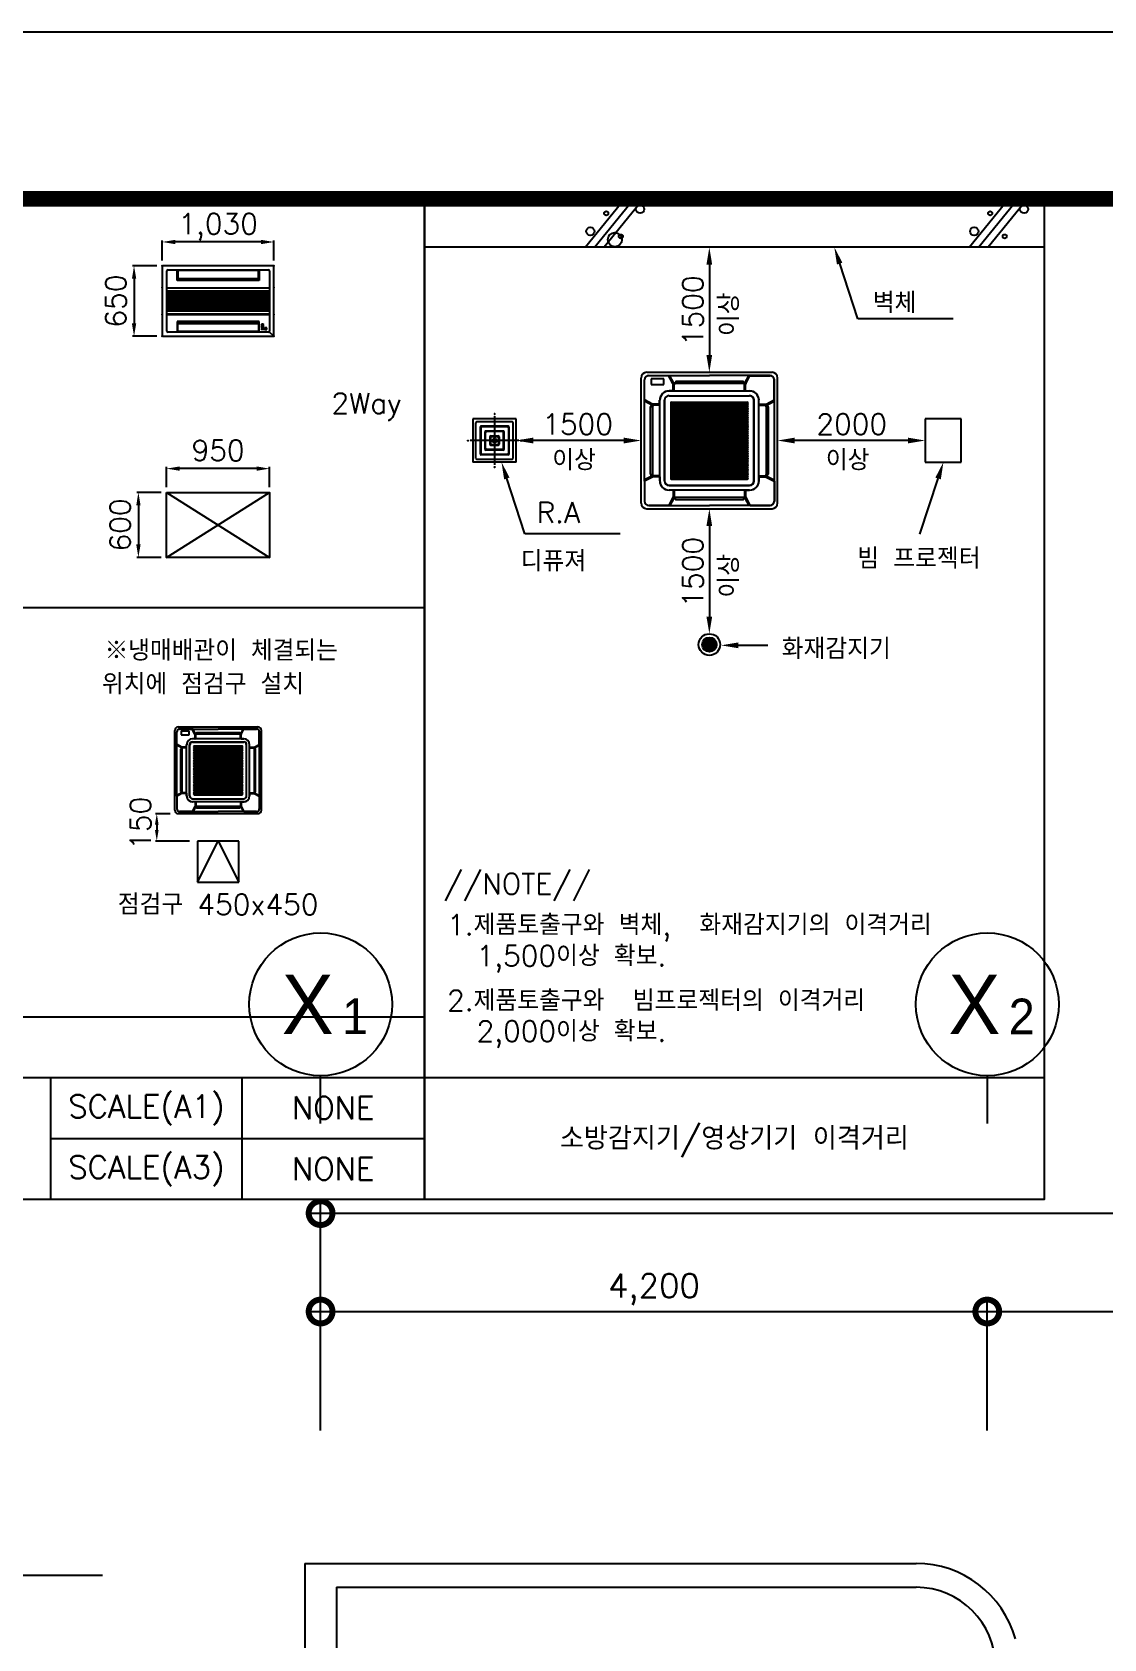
# Model space of a CAD drawing. Header units: millimetres. Extents: x -56261 to 196039, y 9480 to 100001.
# Drawn here: x 161266 to 168018, y 89879 to 100001 of the extents above; entities that cross this region are included whole.
import ezdxf
from ezdxf.enums import TextEntityAlignment as Align
from ezdxf.lldxf.tags import DXFTag

# ---------------------------------------------------------------- set-up
doc = ezdxf.new("R2010")
doc.units = ezdxf.units.MM
doc.set_wipeout_variables(frame=1)
for name, color, linetype in [('FORM', 4, 'Continuous'), ('PLAN', 9, 'Continuous'), ('PLAN_DIM', 7, 'Continuous'), ('SS-AIRCON', 5, 'Continuous'), ('SS-TEXT', 7, 'Continuous')]:
    doc.layers.add(name, color=color, linetype=linetype)
doc.styles.add('DVM_DEFAULT', font='romans.shx', dxfattribs={"bigfont": 'whgtxt.shx'})
doc.styles.add('Gdim', font='')
doc.styles.add('Gtx', font='')
doc.styles.add('plan', font='romans.shx', dxfattribs={"bigfont": 'GHS.SHX'})
doc.styles.get('Gdim').set_extended_font_data('Dotum')
doc.styles.get('Gtx').set_extended_font_data('Dotum')
tags = doc.linetypes.add('ACAD_ISO02W100', pattern=[15, 12, -3]).pattern_tags.tags
tags[6:7] = [DXFTag(74, 4), DXFTag(75, 0), DXFTag(340, '0'), DXFTag(46, 1.0), DXFTag(50, 0.0), DXFTag(44, 0.0), DXFTag(45, 0.0)]
tags[4:5] = [DXFTag(74, 4), DXFTag(75, 0), DXFTag(340, '0'), DXFTag(46, 1.0), DXFTag(50, 0.0), DXFTag(44, 0.0), DXFTag(45, 0.0)]
doc.dimstyles.new('Gdim100', dxfattribs={"dimscale": 100, "dimtxt": 3, "dimasz": 6, "dimexe": 1.5, "dimexo": 2, "dimgap": 1, "dimtad": 1, "dimdec": 0, "dimzin": 0, "dimdsep": 46, "dimlunit": 6, "dimtxsty": 'Gdim', "dimblk1": 'DOTSMALL', "dimblk2": 'DOTSMALL', "dimsah": 1, "dimcen": 1.5, "dimdle": 1.5, "dimclrd": 1, "dimclre": 1, "dimclrt": 256, "dimazin": 0, "dimtfac": 1, "dimtdec": 0, "dimtix": 1, "dimtmove": 2, "dimatfit": 3, "dimldrblk": 'DOTSMALL', "dimfxl": 1.5, "dimtolj": 1, "dimtzin": 0, "dimlwd": -1, "dimlwe": -1, "dimarcsym": 0})

# ---------------------------------------------------------------- blocks, each defined once
blk = doc.blocks.new('EHPBOX2[DT]-1')
at = {"linetype": 'Continuous'}
for p, q in [((919, 2499), (1791, 2499)), ((933, 2476), (1072, 2476)), ((1071, 2475), (933, 2475)), ((1072, 2476), (1355, 2476)), ((1101, 2420), (1072, 2475)), ((1081, 2475), (1072, 2475)), ((1101, 2420), (1072, 2474)), ((1108, 2423), (1081, 2475)), ((1638, 2476), (1355, 2476)), ((1602, 2423), (1629, 2475)), ((1609, 2420), (1638, 2474)), ((1777, 2476), (1638, 2476)), ((1639, 2475), (1777, 2475)), ((880, 1588), (880, 2459)), ((903, 2307), (903, 2446)), ((903, 1741), (903, 2307)), ((959, 2277), (903, 2307)), ((904, 2307), (904, 2446)), ((904, 2298), (904, 2307)), ((955, 2271), (904, 2298)), ((959, 2277), (905, 2306)), ((1037, 2452), (951, 2452)), ((951, 2452), (951, 2413)), ((951, 2413), (1037, 2413)), ((1009, 2278), (1009, 2304)), ((1010, 2276), (1010, 2304)), ((1037, 2413), (1037, 2452)), ((1042, 1744), (1042, 2304)), ((1044, 1743), (1044, 2304)), ((1101, 2369), (1075, 2369)), ((1635, 2368), (1075, 2368)), ((1075, 2336), (1635, 2336)), ((1075, 2334), (1635, 2334)), ((1091, 2291), (1619, 2291)), ((1102, 2371), (1102, 2415)), ((1102, 2368), (1102, 2415)), ((1110, 2413), (1102, 2413)), ((1110, 2412), (1102, 2412)), ((1110, 2368), (1110, 2415)), ((1117, 2420), (1117, 2430)), ((1593, 2420), (1117, 2420)), ((1588, 2435), (1122, 2435)), ((1593, 2430), (1593, 2420)), ((1600, 2368), (1600, 2415)), ((1600, 2413), (1607, 2413)), ((1600, 2412), (1607, 2412)), ((1607, 2371), (1607, 2415)), ((1609, 2369), (1635, 2369)), ((1666, 1743), (1666, 2304)), ((1667, 1744), (1667, 2304)), ((1699, 2276), (1699, 2304)), ((1700, 2278), (1700, 2304)), ((1751, 2277), (1805, 2306)), ((1755, 2271), (1806, 2298)), ((1806, 2307), (1806, 2446)), ((1807, 2307), (1807, 2446)), ((1807, 1741), (1807, 2307)), ((1830, 1588), (1830, 2459)), ((944, 2257), (944, 1791)), ((949, 2262), (959, 2262)), ((959, 2262), (959, 1786)), ((1008, 2276), (963, 2276)), ((1010, 2276), (963, 2276)), ((1010, 2269), (963, 2269)), ((966, 2269), (966, 2276)), ((967, 2269), (967, 2276)), ((1010, 1744), (1010, 2276)), ((1619, 2281), (1091, 2281)), ((1619, 2279), (1091, 2279)), ((1619, 2269), (1091, 2269)), ((1619, 2266), (1091, 2266)), ((1619, 2256), (1091, 2256)), ((1619, 2254), (1091, 2254)), ((1619, 2244), (1091, 2244)), ((1619, 2241), (1091, 2241)), ((1619, 2231), (1091, 2231)), ((1619, 2229), (1091, 2229)), ((1619, 2219), (1091, 2219)), ((1619, 2216), (1091, 2216)), ((1619, 2206), (1091, 2206)), ((1619, 2204), (1091, 2204)), ((1619, 2194), (1091, 2194)), ((1619, 2191), (1091, 2191)), ((1619, 2181), (1091, 2181)), ((1619, 2179), (1091, 2179)), ((1619, 2169), (1091, 2169)), ((1619, 2166), (1091, 2166)), ((1619, 2156), (1091, 2156)), ((1619, 2154), (1091, 2154)), ((1619, 2144), (1091, 2144)), ((1619, 2141), (1091, 2141)), ((1619, 2131), (1091, 2131)), ((1619, 2129), (1091, 2129)), ((1619, 2119), (1091, 2119)), ((1619, 2116), (1091, 2116)), ((1699, 1744), (1699, 2276)), ((1699, 2269), (1744, 2269)), ((1702, 2276), (1747, 2276)), ((1743, 2269), (1743, 2276)), ((1744, 2269), (1744, 2276)), ((1751, 2262), (1751, 1786)), ((1751, 2262), (1761, 2262)), ((1766, 1791), (1766, 2257)), ((1619, 2106), (1091, 2106)), ((1619, 2104), (1091, 2104)), ((1619, 2094), (1091, 2094)), ((1619, 2091), (1091, 2091)), ((1619, 2081), (1091, 2081)), ((1619, 2079), (1091, 2079)), ((1619, 2069), (1091, 2069)), ((1619, 2066), (1091, 2066)), ((1619, 2056), (1091, 2056)), ((1619, 2054), (1091, 2054)), ((1619, 2044), (1091, 2044)), ((1619, 2041), (1091, 2041)), ((1619, 2031), (1091, 2031)), ((1619, 2029), (1091, 2029)), ((1619, 2019), (1091, 2019)), ((1619, 2016), (1091, 2016)), ((1619, 2006), (1091, 2006)), ((1619, 2004), (1091, 2004)), ((1619, 1994), (1091, 1994)), ((1619, 1991), (1091, 1991)), ((1619, 1981), (1091, 1981)), ((1619, 1979), (1091, 1979)), ((1619, 1969), (1091, 1969)), ((1619, 1966), (1091, 1966)), ((1619, 1956), (1091, 1956)), ((1619, 1954), (1091, 1954)), ((1619, 1944), (1091, 1944)), ((1619, 1941), (1091, 1941)), ((955, 1777), (904, 1749)), ((959, 1770), (905, 1741)), ((959, 1786), (949, 1786)), ((1010, 1779), (963, 1779)), ((1008, 1771), (963, 1771)), ((966, 1779), (966, 1771)), ((967, 1779), (967, 1771)), ((1009, 1770), (1009, 1744)), ((1010, 1772), (1010, 1744)), ((1619, 1931), (1091, 1931)), ((1619, 1929), (1091, 1929)), ((1619, 1919), (1091, 1919)), ((1619, 1916), (1091, 1916)), ((1619, 1906), (1091, 1906)), ((1619, 1904), (1091, 1904)), ((1619, 1894), (1091, 1894)), ((1619, 1891), (1091, 1891)), ((1619, 1881), (1091, 1881)), ((1619, 1879), (1091, 1879)), ((1619, 1869), (1091, 1869)), ((1619, 1866), (1091, 1866)), ((1619, 1856), (1091, 1856)), ((1619, 1854), (1091, 1854)), ((1619, 1844), (1091, 1844)), ((1619, 1841), (1091, 1841)), ((1619, 1831), (1091, 1831)), ((1619, 1829), (1091, 1829)), ((1619, 1819), (1091, 1819)), ((1619, 1816), (1091, 1816)), ((1619, 1806), (1091, 1806)), ((1619, 1804), (1091, 1804)), ((1619, 1794), (1091, 1794)), ((1619, 1791), (1091, 1791)), ((1619, 1781), (1091, 1781)), ((1619, 1779), (1091, 1779)), ((1619, 1769), (1091, 1769)), ((1619, 1766), (1091, 1766)), ((1699, 1779), (1744, 1779)), ((1699, 1772), (1699, 1744)), ((1700, 1770), (1700, 1744)), ((1702, 1771), (1747, 1771)), ((1743, 1779), (1743, 1771)), ((1744, 1779), (1744, 1771)), ((1761, 1786), (1751, 1786)), ((1751, 1770), (1805, 1741)), ((1755, 1777), (1806, 1749)), ((903, 1741), (903, 1602)), ((904, 1740), (904, 1602)), ((1101, 1627), (1072, 1573)), ((1075, 1713), (1635, 1713)), ((1075, 1711), (1635, 1711)), ((1635, 1679), (1075, 1679)), ((1101, 1678), (1075, 1678)), ((1108, 1624), (1081, 1573)), ((1091, 1756), (1619, 1756)), ((1102, 1677), (1102, 1632)), ((1110, 1636), (1102, 1636)), ((1110, 1635), (1102, 1635)), ((1110, 1679), (1110, 1635)), ((1593, 1628), (1117, 1628)), ((1117, 1618), (1117, 1628)), ((1122, 1613), (1588, 1613)), ((1593, 1628), (1593, 1618)), ((1600, 1679), (1600, 1632)), ((1600, 1636), (1607, 1636)), ((1600, 1635), (1607, 1635)), ((1602, 1624), (1629, 1573)), ((1607, 1677), (1607, 1632)), ((1609, 1678), (1635, 1678)), ((1609, 1627), (1638, 1573)), ((1806, 1740), (1806, 1602)), ((1807, 1741), (1807, 1602)), ((919, 1549), (1791, 1549)), ((1071, 1573), (933, 1573)), ((933, 1572), (1072, 1572)), ((1072, 1572), (1355, 1572)), ((1638, 1572), (1355, 1572)), ((1777, 1572), (1638, 1572)), ((1639, 1573), (1777, 1573))]:
    blk.add_line(p, q, dxfattribs=at)
for centre, radius, start, end in [((920, 2459), 40, 91.2625, 179.3756), ((933, 2446), 30, 90, 180), ((933, 2446), 29, 90, 180), ((1071, 2473), 1.5, 28.1786, 90), ((1639, 2473), 1.5, 90, 151.8214), ((1777, 2446), 30, 0, 90), ((1777, 2446), 29, 0, 90), ((1790, 2459), 40, 0.6244, 88.7375), ((905, 2307), 1.5, 180, 241.8214), ((1075, 2304), 65.5, 90, 180), ((1075, 2304), 64.5, 90, 180), ((1075, 2304), 32.5, 90, 180), ((1075, 2304), 30.5, 90, 180), ((1091, 2286), 5, 90, 270), ((1093, 2415), 9.5, 0, 28.1786), ((1093, 2415), 9.5, 0, 28.1786), ((1101, 2371), 1.5, 270, 0), ((1093, 2415), 17, 0, 28.1786), ((1117, 2413), 7, 90, 180), ((1122, 2430), 5, 90, 180), ((1588, 2430), 5, 0, 90), ((1593, 2413), 7, 0, 90), ((1617, 2415), 17, 151.8214, 180), ((1617, 2415), 9.5, 151.8214, 180), ((1609, 2371), 1.5, 180, 270), ((1619, 2286), 5, 270, 90), ((1635, 2304), 65.5, 0, 90), ((1635, 2304), 64.5, 0, 90), ((1635, 2304), 32.5, 0, 90), ((1635, 2304), 30.5, 0, 90), ((1804, 2307), 1.5, 298.1786, 0), ((949, 2257), 5, 90, 180), ((963, 2286), 17, 241.8214, 270), ((963, 2286), 9.5, 241.8214, 270), ((963, 2286), 9.5, 241.8214, 270), ((966, 2262), 7, 90, 180), ((1008, 2278), 1.5, 270, 0), ((1091, 2274), 5, 90, 270), ((1091, 2261), 5, 90, 270), ((1091, 2249), 5, 90, 270), ((1091, 2236), 5, 90, 270), ((1091, 2224), 5, 90, 270), ((1091, 2211), 5, 90, 270), ((1091, 2199), 5, 90, 270), ((1091, 2186), 5, 90, 270), ((1091, 2174), 5, 90, 270), ((1091, 2161), 5, 90, 270), ((1091, 2149), 5, 90, 270), ((1091, 2136), 5, 90, 270), ((1091, 2124), 5, 90, 270), ((1091, 2111), 5, 90, 270), ((1619, 2274), 5, 270, 90), ((1619, 2261), 5, 270, 90), ((1619, 2249), 5, 270, 90), ((1619, 2236), 5, 270, 90), ((1619, 2224), 5, 270, 90), ((1619, 2211), 5, 270, 90), ((1619, 2199), 5, 270, 90), ((1619, 2186), 5, 270, 90), ((1619, 2174), 5, 270, 90), ((1619, 2161), 5, 270, 90), ((1619, 2149), 5, 270, 90), ((1619, 2136), 5, 270, 90), ((1619, 2124), 5, 270, 90), ((1619, 2111), 5, 270, 90), ((1702, 2278), 1.5, 180, 270), ((1744, 2262), 7, 0, 90), ((1747, 2286), 9.5, 270, 298.1786), ((1747, 2286), 17, 270, 298.1786), ((1761, 2257), 5, 0, 90), ((1091, 2099), 5, 90, 270), ((1091, 2086), 5, 90, 270), ((1091, 2074), 5, 90, 270), ((1091, 2061), 5, 90, 270), ((1091, 2049), 5, 90, 270), ((1091, 2036), 5, 90, 270), ((1091, 2024), 5, 90, 270), ((1091, 2011), 5, 90, 270), ((1091, 1999), 5, 90, 270), ((1091, 1986), 5, 90, 270), ((1091, 1974), 5, 90, 270), ((1091, 1961), 5, 90, 270), ((1091, 1949), 5, 90, 270), ((1091, 1936), 5, 90, 270), ((1619, 2099), 5, 270, 90), ((1619, 2086), 5, 270, 90), ((1619, 2074), 5, 270, 90), ((1619, 2061), 5, 270, 90), ((1619, 2049), 5, 270, 90), ((1619, 2036), 5, 270, 90), ((1619, 2024), 5, 270, 90), ((1619, 2011), 5, 270, 90), ((1619, 1999), 5, 270, 90), ((1619, 1986), 5, 270, 90), ((1619, 1974), 5, 270, 90), ((1619, 1961), 5, 270, 90), ((1619, 1949), 5, 270, 90), ((1619, 1936), 5, 270, 90), ((949, 1791), 5, 180, 270), ((963, 1762), 17, 90, 118.1786), ((966, 1786), 7, 180, 270), ((963, 1762), 9.5, 90, 118.1786), ((1008, 1770), 1.5, 0, 90), ((1091, 1924), 5, 90, 270), ((1091, 1911), 5, 90, 270), ((1091, 1899), 5, 90, 270), ((1091, 1886), 5, 90, 270), ((1091, 1874), 5, 90, 270), ((1091, 1861), 5, 90, 270), ((1091, 1849), 5, 90, 270), ((1091, 1836), 5, 90, 270), ((1091, 1824), 5, 90, 270), ((1091, 1811), 5, 90, 270), ((1091, 1799), 5, 90, 270), ((1091, 1786), 5, 90, 270), ((1091, 1774), 5, 90, 270), ((1091, 1761), 5, 90, 270), ((1619, 1924), 5, 270, 90), ((1619, 1911), 5, 270, 90), ((1619, 1899), 5, 270, 90), ((1619, 1886), 5, 270, 90), ((1619, 1874), 5, 270, 90), ((1619, 1861), 5, 270, 90), ((1619, 1849), 5, 270, 90), ((1619, 1836), 5, 270, 90), ((1619, 1824), 5, 270, 90), ((1619, 1811), 5, 270, 90), ((1619, 1799), 5, 270, 90), ((1619, 1786), 5, 270, 90), ((1619, 1774), 5, 270, 90), ((1619, 1761), 5, 270, 90), ((1702, 1770), 1.5, 90, 180), ((1744, 1786), 7, 270, 0), ((1747, 1762), 17, 61.8214, 90), ((1747, 1762), 9.5, 61.8214, 90), ((1761, 1791), 5, 270, 0), ((920, 1589), 40, 180.6244, 268.7375), ((933, 1602), 30, 180, 270), ((905, 1740), 1.5, 118.1786, 180), ((933, 1602), 29, 180, 270), ((1075, 1744), 65.5, 180, 270), ((1075, 1744), 64.5, 180, 270), ((1075, 1744), 32.5, 180, 270), ((1075, 1743), 30.5, 180, 270), ((1101, 1677), 1.5, 0, 90), ((1093, 1632), 9.5, 331.8214, 0), ((1093, 1632), 17, 331.8214, 0), ((1117, 1635), 7, 180, 270), ((1122, 1618), 5, 180, 270), ((1588, 1618), 5, 270, 0), ((1593, 1635), 7, 270, 338.671), ((1617, 1632), 17, 180, 208.1786), ((1609, 1677), 1.5, 90, 180), ((1617, 1632), 9.5, 180, 208.1786), ((1635, 1744), 65.5, 270, 0), ((1635, 1744), 64.5, 270, 0), ((1635, 1744), 32.5, 270, 0), ((1635, 1743), 30.5, 270, 0), ((1777, 1602), 30, 270, 0), ((1777, 1602), 29, 270, 0), ((1790, 1589), 40, 271.2625, 359.3756), ((1804, 1740), 1.5, 0, 61.8214), ((1071, 1574), 1.5, 270, 331.8214), ((1639, 1574), 1.5, 208.1786, 270)]:
    blk.add_arc(centre, radius, start, end, dxfattribs=at)
blk = doc.blocks.new('ID_C_2_S_T')
at = {"layer": 'SS-AIRCON'}
for points in [[(-474, 123), (-474, 120), (474, 120), (474, 123)], [(-474, -120), (-474, -123), (474, -123), (474, -120)]]:
    blk.add_hatch(color=0, dxfattribs=at).paths.add_polyline_path(points)
at = {"layer": 'SS-AIRCON', "color": 0}
for p, q in [((-515, 315), (-515, -315)), ((505, 325), (-505, 325)), ((515, -315), (515, 315)), ((-474, -277), (-474, 278)), ((-464, 288), (464, 288)), ((-377, 188), (-377, 288)), ((377, 188), (-377, 188)), ((-374, 285), (-374, 198)), ((374, 285), (-374, 285)), ((-374, 198), (374, 198)), ((-371, 283), (-371, 208)), ((371, 283), (-371, 283)), ((-371, 208), (371, 208)), ((371, 208), (371, 283)), ((374, 198), (374, 285)), ((377, 288), (377, 188)), ((474, 278), (474, -277)), ((-474, 123), (474, 123)), ((474, 120), (-474, 120)), ((-474, 92), (474, 92)), ((474, 92), (-474, 92)), ((474, 88), (-474, 88)), ((474, 73), (-474, 73)), ((474, 58), (-474, 58)), ((474, 43), (-474, 43)), ((474, 28), (-474, 28)), ((474, 13), (-474, 13)), ((474, -2), (-474, -2)), ((474, -17), (-474, -17)), ((474, -32), (-474, -32)), ((474, -47), (-474, -47)), ((474, -62), (-474, -62)), ((474, -77), (-474, -77)), ((474, -92), (-474, -92)), ((-474, -120), (474, -120)), ((-474, -123), (-474, -120)), ((474, -123), (-474, -123)), ((474, -123), (474, -120)), ((464, -287), (-464, -287)), ((377, -188), (-377, -188)), ((-377, -188), (-377, -287)), ((-374, -284), (-374, -198)), ((-374, -198), (374, -198)), ((374, -284), (-374, -284)), ((-371, -282), (-371, -208)), ((-371, -208), (371, -208)), ((371, -282), (-371, -282)), ((371, -208), (371, -282)), ((374, -198), (374, -284)), ((377, -287), (377, -188)), ((448, -247), (429, -247)), ((429, -247), (429, -263)), ((429, -263), (448, -263)), ((448, -263), (448, -247)), ((-505, -325), (505, -325))]:
    blk.add_line(p, q, dxfattribs=at)
at = {"layer": 'SS-AIRCON', "color": 0, "linetype": 'ACAD_ISO02W100'}
blk.add_line((471, -285), (512, -322), dxfattribs=at)
at = {"layer": 'SS-AIRCON', "color": 0}
for points in [[(474, 120), (-474, 120), (-474, 123), (474, 123)], [(-474, -123), (474, -123), (474, -120), (-474, -120)]]:
    blk.add_lwpolyline(points, close=True, dxfattribs=at)
for centre, start, end in [((-505, 315), 90, 180), ((505, 315), 0, 90), ((-464, 278), 90, 180), ((464, 278), 0, 90), ((-464, -277), 180, 270), ((464, -277), 270, 0), ((-505, -315), 180, 270), ((505, -315), 270, 0)]:
    blk.add_arc(centre, 10, start, end, dxfattribs=at)
for centre in [(408, -214), (408, -225), (408, -237), (408, -249), (408, -261)]:
    blk.add_ellipse(centre, major_axis=(-9.79, 0), ratio=0.249877, dxfattribs=at)
at = {"layer": 'SS-AIRCON'}
for p in [(-515, 325), (515, 325), (-515, 125), (515, 125), (-515, -125), (515, -125), (-515, -325), (515, -325)]:
    blk.add_point(p, dxfattribs=at)
blk = doc.blocks.new('EHPFIRE[DT]-1')
h = blk.add_hatch(color=1)
edge = h.paths.add_edge_path()
edge.add_ellipse((441, 1935), major_axis=(-1.29, 1.29), ratio=1, start_angle=0, end_angle=360, ccw=False)
h = blk.add_hatch(color=1)
edge = h.paths.add_edge_path()
edge.add_ellipse((256, 1750), major_axis=(1.29, 1.29), ratio=1, start_angle=45, end_angle=225)
edge.add_ellipse((256, 1750), major_axis=(1.29, 1.29), ratio=1, start_angle=225, end_angle=405)
h = blk.add_hatch(color=1)
edge = h.paths.add_edge_path()
edge.add_ellipse((626, 1750), major_axis=(-1.29, 1.29), ratio=1, start_angle=135, end_angle=315, ccw=False)
edge.add_ellipse((626, 1750), major_axis=(-1.29, 1.29), ratio=1, start_angle=-45, end_angle=135, ccw=False)
h = blk.add_hatch(color=1)
edge = h.paths.add_edge_path()
edge.add_ellipse((441, 1565), major_axis=(-1.29, -1.29), ratio=1, start_angle=0, end_angle=360)
at = {"linetype": 'ByBlock', "ltscale": 0.2}
h = blk.add_hatch(color=1, dxfattribs=at)
edge = h.paths.add_edge_path()
edge.add_arc((1936, 330), 50, 0, 360)
at = {"color": 1, "linetype": 'Continuous'}
for p, q in [((1461, 1315), (1461, 2185)), ((1484, 2033), (1484, 2172)), ((1485, 2034), (1485, 2172)), ((1500, 2225), (2372, 2225)), ((1514, 2202), (1653, 2202)), ((1652, 2201), (1514, 2201)), ((1618, 2179), (1532, 2179)), ((1532, 2179), (1532, 2139)), ((1532, 2139), (1618, 2139)), ((1618, 2139), (1618, 2179)), ((1682, 2146), (1652, 2202)), ((1653, 2202), (1936, 2202)), ((1661, 2201), (1653, 2201)), ((1682, 2146), (1653, 2200)), ((1689, 2150), (1661, 2201)), ((1683, 2097), (1683, 2142)), ((1683, 2094), (1683, 2142)), ((1691, 2139), (1683, 2139)), ((1691, 2138), (1683, 2138)), ((1691, 2094), (1691, 2142)), ((1698, 2146), (1698, 2156)), ((2174, 2146), (1698, 2146)), ((2169, 2161), (1703, 2161)), ((2219, 2202), (1936, 2202)), ((2174, 2156), (2174, 2146)), ((2181, 2094), (2181, 2142)), ((2181, 2139), (2188, 2139)), ((2181, 2138), (2188, 2138)), ((2183, 2150), (2210, 2201)), ((2188, 2097), (2188, 2142)), ((2189, 2146), (2218, 2200)), ((2358, 2202), (2219, 2202)), ((2220, 2201), (2358, 2201)), ((2387, 2034), (2387, 2172)), ((2388, 2033), (2388, 2172)), ((2411, 1315), (2411, 2185)), ((1539, 2004), (1484, 2034)), ((1484, 1467), (1484, 2033)), ((1539, 2004), (1485, 2033)), ((1485, 2024), (1485, 2033)), ((1536, 1997), (1485, 2024)), ((1590, 2004), (1590, 2030)), ((1591, 2002), (1591, 2030)), ((1623, 1470), (1623, 2030)), ((1625, 1470), (1625, 2030)), ((1655, 2061), (2216, 2061)), ((1682, 2095), (1656, 2095)), ((2216, 2094), (1656, 2094)), ((1656, 2062), (2216, 2062)), ((1672, 2017), (2200, 2017)), ((2190, 2095), (2216, 2095)), ((2246, 1470), (2246, 2030)), ((2248, 1470), (2248, 2030)), ((2280, 2002), (2280, 2030)), ((2281, 2004), (2281, 2030)), ((2332, 2004), (2386, 2033)), ((2335, 1997), (2387, 2024)), ((2388, 1467), (2388, 2033)), ((1525, 1983), (1525, 1517)), ((1530, 1988), (1540, 1988)), ((1540, 1988), (1540, 1512)), ((1589, 2002), (1544, 2002)), ((1591, 2002), (1544, 2002)), ((1591, 1995), (1544, 1995)), ((1547, 1995), (1547, 2002)), ((1548, 1995), (1548, 2002)), ((1591, 1470), (1591, 2002)), ((2200, 2007), (1672, 2007)), ((2200, 2005), (1672, 2005)), ((2200, 1995), (1672, 1995)), ((2200, 1992), (1672, 1992)), ((2200, 1982), (1672, 1982)), ((2200, 1980), (1672, 1980)), ((2200, 1970), (1672, 1970)), ((2200, 1967), (1672, 1967)), ((2200, 1957), (1672, 1957)), ((2200, 1955), (1672, 1955)), ((2200, 1945), (1672, 1945)), ((2200, 1942), (1672, 1942)), ((2200, 1932), (1672, 1932)), ((2200, 1930), (1672, 1930)), ((2200, 1920), (1672, 1920)), ((2200, 1917), (1672, 1917)), ((2200, 1907), (1672, 1907)), ((2200, 1905), (1672, 1905)), ((2280, 1470), (2280, 2002)), ((2280, 1995), (2325, 1995)), ((2283, 2002), (2327, 2002)), ((2324, 1995), (2324, 2002)), ((2325, 1995), (2325, 2002)), ((2332, 1988), (2332, 1512)), ((2332, 1988), (2342, 1988)), ((2347, 1517), (2347, 1983)), ((2200, 1895), (1672, 1895)), ((2200, 1892), (1672, 1892)), ((2200, 1882), (1672, 1882)), ((2200, 1880), (1672, 1880)), ((2200, 1870), (1672, 1870)), ((2200, 1867), (1672, 1867)), ((2200, 1857), (1672, 1857)), ((2200, 1855), (1672, 1855)), ((2200, 1845), (1672, 1845)), ((2200, 1842), (1672, 1842)), ((2200, 1832), (1672, 1832)), ((2200, 1830), (1672, 1830)), ((2200, 1820), (1672, 1820)), ((2200, 1817), (1672, 1817)), ((2200, 1807), (1672, 1807)), ((2200, 1805), (1672, 1805)), ((2200, 1795), (1672, 1795)), ((2200, 1792), (1672, 1792)), ((2200, 1782), (1672, 1782)), ((2200, 1780), (1672, 1780)), ((2200, 1770), (1672, 1770)), ((2200, 1767), (1672, 1767)), ((2200, 1757), (1672, 1757)), ((2200, 1755), (1672, 1755)), ((2200, 1745), (1672, 1745)), ((2200, 1742), (1672, 1742)), ((2200, 1732), (1672, 1732)), ((2200, 1730), (1672, 1730)), ((2200, 1720), (1672, 1720)), ((2200, 1717), (1672, 1717)), ((2200, 1707), (1672, 1707)), ((2200, 1705), (1672, 1705)), ((2200, 1695), (1672, 1695)), ((2200, 1692), (1672, 1692)), ((2200, 1682), (1672, 1682)), ((2200, 1680), (1672, 1680)), ((2200, 1670), (1672, 1670)), ((2200, 1667), (1672, 1667)), ((2200, 1657), (1672, 1657)), ((2200, 1655), (1672, 1655)), ((2200, 1645), (1672, 1645)), ((2200, 1642), (1672, 1642)), ((2200, 1632), (1672, 1632)), ((2200, 1630), (1672, 1630)), ((2200, 1620), (1672, 1620)), ((2200, 1617), (1672, 1617)), ((2200, 1607), (1672, 1607)), ((2200, 1605), (1672, 1605)), ((2200, 1595), (1672, 1595)), ((2200, 1592), (1672, 1592)), ((2200, 1582), (1672, 1582)), ((2200, 1580), (1672, 1580)), ((2200, 1570), (1672, 1570)), ((2200, 1567), (1672, 1567)), ((1484, 1467), (1484, 1328)), ((1536, 1503), (1485, 1476)), ((1539, 1496), (1485, 1467)), ((1485, 1466), (1485, 1328)), ((1540, 1512), (1530, 1512)), ((1591, 1505), (1544, 1505)), ((1589, 1497), (1544, 1497)), ((1547, 1505), (1547, 1497)), ((1548, 1505), (1548, 1497)), ((1590, 1496), (1590, 1470)), ((1591, 1498), (1591, 1470)), ((2200, 1557), (1672, 1557)), ((2200, 1555), (1672, 1555)), ((2200, 1545), (1672, 1545)), ((2200, 1542), (1672, 1542)), ((2200, 1532), (1672, 1532)), ((2200, 1530), (1672, 1530)), ((2200, 1520), (1672, 1520)), ((2200, 1517), (1672, 1517)), ((2200, 1507), (1672, 1507)), ((2200, 1505), (1672, 1505)), ((2200, 1495), (1672, 1495)), ((2200, 1492), (1672, 1492)), ((1672, 1482), (2200, 1482)), ((2280, 1505), (2325, 1505)), ((2280, 1498), (2280, 1470)), ((2281, 1496), (2281, 1470)), ((2283, 1497), (2327, 1497)), ((2324, 1505), (2324, 1497)), ((2325, 1505), (2325, 1497)), ((2342, 1512), (2332, 1512)), ((2332, 1496), (2386, 1467)), ((2335, 1503), (2387, 1476)), ((2387, 1466), (2387, 1328)), ((2388, 1467), (2388, 1328)), ((1682, 1354), (1653, 1300)), ((1655, 1439), (2216, 1439)), ((1656, 1437), (2216, 1437)), ((2216, 1405), (1656, 1405)), ((1682, 1404), (1656, 1404)), ((1689, 1350), (1661, 1299)), ((1683, 1403), (1683, 1358)), ((1691, 1362), (1683, 1362)), ((1691, 1361), (1683, 1361)), ((1691, 1405), (1691, 1361)), ((2174, 1354), (1698, 1354)), ((1698, 1344), (1698, 1354)), ((2174, 1354), (2174, 1344)), ((2181, 1405), (2181, 1358)), ((2181, 1362), (2188, 1362)), ((2181, 1361), (2188, 1361)), ((2183, 1350), (2210, 1299)), ((2188, 1403), (2188, 1358)), ((2189, 1354), (2218, 1300)), ((2190, 1404), (2216, 1404)), ((1500, 1275), (2372, 1275)), ((1652, 1299), (1514, 1299)), ((1514, 1298), (1653, 1298)), ((1653, 1298), (1936, 1298)), ((1703, 1339), (2169, 1339)), ((2219, 1298), (1936, 1298)), ((2358, 1298), (2219, 1298)), ((2220, 1299), (2358, 1299))]:
    blk.add_line(p, q, dxfattribs=at)
at = {"color": 1}
for p, q in [((441, 1920), (441, 1580)), ((591, 1900), (291, 1900)), ((291, 1900), (291, 1600)), ((311, 1626), (311, 1874)), ((565, 1880), (317, 1880)), ((341, 1844), (341, 1656)), ((345, 1840), (345, 1660)), ((535, 1850), (347, 1850)), ((531, 1846), (351, 1846)), ((375, 1690), (375, 1810)), ((379, 1694), (379, 1806)), ((501, 1816), (381, 1816)), ((497, 1812), (385, 1812)), ((503, 1694), (503, 1806)), ((507, 1690), (507, 1810)), ((537, 1840), (537, 1660)), ((541, 1844), (541, 1656)), ((571, 1626), (571, 1874)), ((591, 1600), (591, 1900)), ((611, 1750), (271, 1750)), ((501, 1684), (381, 1684)), ((497, 1688), (385, 1688)), ((409, 1776), (409, 1724)), ((413, 1772), (413, 1728)), ((415, 1782), (467, 1782)), ((415, 1718), (467, 1718)), ((419, 1778), (463, 1778)), ((419, 1722), (463, 1722)), ((469, 1772), (469, 1728)), ((473, 1776), (473, 1724)), ((591, 1600), (291, 1600)), ((317, 1620), (565, 1620)), ((535, 1650), (347, 1650)), ((531, 1654), (351, 1654))]:
    blk.add_line(p, q, dxfattribs=at)
at = {"color": 1, "linetype": 'ByBlock', "ltscale": 0.2}
for p, q in [((3688, 1900), (3438, 1900)), ((3438, 1900), (3438, 1600)), ((3688, 1600), (3688, 1900)), ((3438, 1600), (3688, 1600))]:
    blk.add_line(p, q, dxfattribs=at)
at = {"color": 1}
blk.add_circle((441, 1750), 15, dxfattribs=at)
at = {"color": 1, "linetype": 'ByBlock', "ltscale": 0.2}
for radius in [75, 50]:
    blk.add_circle((1936, 330), radius, dxfattribs=at)
at = {"color": 1, "linetype": 'Continuous'}
for centre, radius, start, end in [((1501, 2185), 40, 91.2625, 179.3756), ((1514, 2172), 30, 90, 180), ((1514, 2172), 29, 90, 180), ((1652, 2199), 1.5, 28.1786, 90), ((1674, 2142), 9.5, 0, 28.1786), ((1674, 2142), 9.5, 0, 28.1786), ((1674, 2142), 17, 0, 28.1786), ((1698, 2139), 7, 90, 180), ((1703, 2156), 5, 90, 180), ((2169, 2156), 5, 0, 90), ((2174, 2139), 7, 0, 90), ((2198, 2142), 17, 151.8214, 180), ((2198, 2142), 9.5, 151.8214, 180), ((2220, 2199), 1.5, 90, 151.8214), ((2358, 2172), 30, 0, 90), ((2358, 2172), 29, 0, 90), ((2371, 2185), 40, 0.6244, 88.7375), ((1486, 2034), 1.5, 180, 241.8214), ((1656, 2030), 65.5, 90, 180), ((1656, 2030), 64.5, 90, 180), ((1656, 2030), 32.5, 90, 180), ((1655, 2030), 30.5, 90, 180), ((1672, 2012), 5, 90, 270), ((1682, 2097), 1.5, 270, 0), ((2190, 2097), 1.5, 180, 270), ((2200, 2012), 5, 270, 90), ((2216, 2030), 65.5, 0, 90), ((2216, 2030), 64.5, 0, 90), ((2216, 2030), 32.5, 0, 90), ((2216, 2030), 30.5, 0, 90), ((2385, 2034), 1.5, 298.1786, 0), ((1530, 1983), 5, 90, 180), ((1544, 2012), 17, 241.8214, 270), ((1544, 2012), 9.5, 241.8214, 270), ((1544, 2012), 9.5, 241.8214, 270), ((1547, 1988), 7, 90, 180), ((1589, 2004), 1.5, 270, 0), ((1672, 2000), 5, 90, 270), ((1672, 1987), 5, 90, 270), ((1672, 1975), 5, 90, 270), ((1672, 1962), 5, 90, 270), ((1672, 1950), 5, 90, 270), ((1672, 1937), 5, 90, 270), ((1672, 1925), 5, 90, 270), ((1672, 1912), 5, 90, 270), ((1672, 1900), 5, 90, 270), ((2200, 2000), 5, 270, 90), ((2200, 1987), 5, 270, 90), ((2200, 1975), 5, 270, 90), ((2200, 1962), 5, 270, 90), ((2200, 1950), 5, 270, 90), ((2200, 1937), 5, 270, 90), ((2200, 1925), 5, 270, 90), ((2200, 1912), 5, 270, 90), ((2200, 1900), 5, 270, 90), ((2283, 2004), 1.5, 180, 270), ((2325, 1988), 7, 0, 90), ((2327, 2012), 9.5, 270, 298.1786), ((2327, 2012), 17, 270, 298.1786), ((2342, 1983), 5, 0, 90), ((1672, 1887), 5, 90, 270), ((1672, 1875), 5, 90, 270), ((1672, 1862), 5, 90, 270), ((1672, 1850), 5, 90, 270), ((1672, 1837), 5, 90, 270), ((1672, 1825), 5, 90, 270), ((1672, 1812), 5, 90, 270), ((1672, 1800), 5, 90, 270), ((1672, 1787), 5, 90, 270), ((2200, 1887), 5, 270, 90), ((2200, 1875), 5, 270, 90), ((2200, 1862), 5, 270, 90), ((2200, 1850), 5, 270, 90), ((2200, 1837), 5, 270, 90), ((2200, 1825), 5, 270, 90), ((2200, 1812), 5, 270, 90), ((2200, 1800), 5, 270, 90), ((2200, 1787), 5, 270, 90), ((1672, 1775), 5, 90, 270), ((1672, 1762), 5, 90, 270), ((1672, 1750), 5, 90, 270), ((1672, 1737), 5, 90, 270), ((1672, 1725), 5, 90, 270), ((1672, 1712), 5, 90, 270), ((1672, 1700), 5, 90, 270), ((1672, 1687), 5, 90, 270), ((1672, 1675), 5, 90, 270), ((2200, 1775), 5, 270, 90), ((2200, 1762), 5, 270, 90), ((2200, 1750), 5, 270, 90), ((2200, 1737), 5, 270, 90), ((2200, 1725), 5, 270, 90), ((2200, 1712), 5, 270, 90), ((2200, 1700), 5, 270, 90), ((2200, 1687), 5, 270, 90), ((2200, 1675), 5, 270, 90), ((1672, 1662), 5, 90, 270), ((1672, 1650), 5, 90, 270), ((1672, 1637), 5, 90, 270), ((1672, 1625), 5, 90, 270), ((1672, 1612), 5, 90, 270), ((1672, 1600), 5, 90, 270), ((1672, 1587), 5, 90, 270), ((1672, 1575), 5, 90, 270), ((1672, 1562), 5, 90, 270), ((2200, 1662), 5, 270, 90), ((2200, 1650), 5, 270, 90), ((2200, 1637), 5, 270, 90), ((2200, 1625), 5, 270, 90), ((2200, 1612), 5, 270, 90), ((2200, 1600), 5, 270, 90), ((2200, 1587), 5, 270, 90), ((2200, 1575), 5, 270, 90), ((2200, 1562), 5, 270, 90), ((1486, 1466), 1.5, 118.1786, 180), ((1530, 1517), 5, 180, 270), ((1544, 1488), 17, 90, 118.1786), ((1544, 1488), 9.5, 90, 118.1786), ((1547, 1512), 7, 180, 270), ((1589, 1496), 1.5, 0, 90), ((1656, 1470), 65.5, 180, 270), ((1656, 1470), 64.5, 180, 270), ((1656, 1470), 32.5, 180, 270), ((1655, 1470), 30.5, 180, 270), ((1672, 1550), 5, 90, 270), ((1672, 1537), 5, 90, 270), ((1672, 1525), 5, 90, 270), ((1672, 1512), 5, 90, 270), ((1672, 1500), 5, 90, 270), ((1672, 1487), 5, 90, 270), ((2200, 1550), 5, 270, 90), ((2200, 1537), 5, 270, 90), ((2200, 1525), 5, 270, 90), ((2200, 1512), 5, 270, 90), ((2200, 1500), 5, 270, 90), ((2200, 1487), 5, 270, 90), ((2216, 1470), 65.5, 270, 0), ((2216, 1470), 64.5, 270, 0), ((2216, 1470), 32.5, 270, 0), ((2216, 1470), 30.5, 270, 0), ((2283, 1496), 1.5, 90, 180), ((2325, 1512), 7, 270, 0), ((2327, 1488), 17, 61.8214, 90), ((2327, 1488), 9.5, 61.8214, 90), ((2342, 1517), 5, 270, 0), ((2385, 1466), 1.5, 0, 61.8214), ((1682, 1403), 1.5, 0, 90), ((1674, 1358), 9.5, 331.8214, 0), ((1674, 1358), 17, 331.8214, 0), ((1698, 1361), 7, 180, 270), ((1703, 1344), 5, 180, 270), ((2169, 1344), 5, 270, 0), ((2174, 1361), 7, 270, 338.671), ((2198, 1358), 17, 180, 208.1786), ((2190, 1403), 1.5, 90, 180), ((2198, 1358), 9.5, 180, 208.1786), ((1501, 1315), 40, 180.6244, 268.7375), ((1514, 1328), 30, 180, 270), ((1514, 1328), 29, 180, 270), ((1652, 1300), 1.5, 270, 331.8214), ((2220, 1300), 1.5, 208.1786, 270), ((2358, 1328), 30, 270, 0), ((2358, 1328), 29, 270, 0), ((2371, 1315), 40, 271.2625, 359.3756)]:
    blk.add_arc(centre, radius, start, end, dxfattribs=at)
at = {"color": 1}
for centre, start, end in [((317, 1874), 90, 180), ((347, 1844), 90, 180), ((351, 1840), 90, 180), ((381, 1810), 90, 180), ((385, 1806), 90, 180), ((497, 1806), 0, 90), ((501, 1810), 0, 90), ((531, 1840), 0, 90), ((535, 1844), 0, 90), ((565, 1874), 0, 90), ((381, 1690), 180, 270), ((385, 1694), 180, 270), ((415, 1776), 90, 180), ((415, 1724), 180, 270), ((419, 1772), 90, 180), ((419, 1728), 180, 270), ((463, 1772), 0, 90), ((463, 1728), 270, 0), ((467, 1776), 0, 90), ((467, 1724), 270, 0), ((497, 1694), 270, 0), ((501, 1690), 270, 0), ((317, 1626), 180, 270), ((347, 1656), 180, 270), ((351, 1660), 180, 270), ((531, 1660), 270, 0), ((535, 1656), 270, 0), ((565, 1626), 270, 0)]:
    blk.add_arc(centre, 6, start, end, dxfattribs=at)
at = {"color": 1, "extrusion": (0, 0, -1)}
for centre, major_axis, start_param, end_param in [((441, 1935), (-1.29, 1.29), 5.497787, 11.780972), ((626, 1750), (1.29, 1.29), -0.785398, 5.497787)]:
    blk.add_ellipse(centre, major_axis=major_axis, ratio=1, start_param=start_param, end_param=end_param, dxfattribs=at)
at = {"color": 1}
for centre, major_axis, start_param, end_param in [((256, 1750), (-1.29, 1.29), -0.785398, 5.497787), ((441, 1565), (-1.29, -1.29), 5.497787, 11.780972)]:
    blk.add_ellipse(centre, major_axis=major_axis, ratio=1, start_param=start_param, end_param=end_param, dxfattribs=at)
blk = doc.blocks.new('A$C43DE16F2')
blk.add_wipeout([(0, 14550), (0, 0), (29100, 0), (29100, 14550)]).dxf.layer = 'SS-TEXT'
at = {"layer": 'SS-TEXT', "color": 0, "linetype": 'ByBlock', "ltscale": 0.2}
for p, q in [((22997, 14550), (22425, 13845)), ((23133, 14550), (22561, 13845)), ((23270, 14550), (22697, 13845)), ((28583, 14550), (28010, 13845)), ((28719, 14550), (28146, 13845)), ((28855, 14550), (28282, 13845)), ((29100, 13845), (20082, 13845)), ((24227, 13594), (24227, 12278)), ((26385, 12803), (26123, 13607)), ((27774, 12803), (26385, 12803)), ((22983, 11034), (21666, 11034)), ((27116, 11034), (25470, 11034)), ((21544, 9679), (21282, 10482)), ((27291, 9674), (27555, 10482)), ((22932, 9679), (21544, 9679)), ((24227, 9790), (24227, 8473)), ((25078, 8055), (24650, 8055))]:
    blk.add_line(p, q, dxfattribs=at)
at = {"layer": 'SS-TEXT', "color": 3, "linetype": 'ByBlock', "ltscale": 0.2}
for p, q in [((16269, 13654), (16269, 13945)), ((17705, 13922), (16459, 13922)), ((17894, 13652), (17894, 13945)), ((16191, 13575), (15836, 13575)), ((15859, 13386), (15859, 12739)), ((16191, 12550), (15836, 12550)), ((16333, 10358), (16333, 10649)), ((17642, 10625), (16522, 10625)), ((17831, 10355), (17831, 10649)), ((16254, 10279), (15899, 10279)), ((15922, 10090), (15922, 9522)), ((16254, 9333), (15899, 9333)), ((16384, 5606), (16170, 5606)), ((16190, 5447), (16190, 5367)), ((16664, 5208), (16170, 5208))]:
    blk.add_line(p, q, dxfattribs=at)
at = {"layer": 'SS-TEXT', "color": 1, "linetype": 'ByBlock', "ltscale": 0.2}
for p, q in [((17381, 5208), (16783, 5208)), ((16783, 5208), (16783, 4610)), ((16783, 4610), (17082, 5208)), ((17082, 5208), (17381, 4610)), ((17381, 4610), (17381, 5208)), ((16783, 4610), (17381, 4610))]:
    blk.add_line(p, q, dxfattribs=at)
at = {"layer": 'SS-TEXT'}
for p, q in [((0, 2652), (20082, 2652)), ((0, 1768), (20082, 1768)), ((14648, 0), (14648, 1768)), ((17430, 0), (17430, 1768)), ((20082, 1768), (29100, 1768)), ((14648, 884), (17430, 884)), ((17430, 884), (20082, 884))]:
    blk.add_line(p, q, dxfattribs=at)
for points in [[(0, 0), (20082, 0), (20082, 14550), (0, 14550)], [(20082, 0), (29100, 0), (29100, 14550), (20082, 14550)]]:
    blk.add_lwpolyline(points, close=True, dxfattribs=at)
at = {"layer": 'SS-TEXT', "linetype": 'ByBlock', "ltscale": 0.2}
blk.add_lwpolyline([(16333, 10279), (17831, 10279), (17831, 9333), (16333, 9333)], close=True, dxfattribs=at)
for points in [[(16333, 10279), (17831, 9333)], [(16333, 9333), (17831, 10279)]]:
    blk.add_lwpolyline(points, dxfattribs=at)
at = {"layer": 'SS-TEXT'}
blk.add_lwpolyline([(20082, 8601), (0, 8601)], dxfattribs=at)
at = {"layer": 'SS-TEXT', "color": 0, "linetype": 'ByBlock', "ltscale": 0.2}
for centre, radius in [((22727, 14339), 29.9), ((23220, 14399), 59.9), ((28312, 14339), 29.9), ((28805, 14399), 59.9), ((22495, 14077), 59.9), ((22853, 13956), 103), ((22939, 14003), 29.9), ((28080, 14077), 59.9), ((28524, 14003), 29.9)]:
    blk.add_circle(centre, radius, dxfattribs=at)
at = {"layer": 'SS-TEXT', "color": 3, "linetype": 'ByBlock', "ltscale": 0.2}
for points in [[(16459, 13953), (16459, 13890), (16269, 13922)], [(17705, 13953), (17705, 13890), (17894, 13922)], [(15828, 13386), (15891, 13386), (15859, 13575)], [(15828, 12739), (15891, 12739), (15859, 12550)], [(16522, 10657), (16522, 10594), (16333, 10625)], [(17642, 10657), (17642, 10594), (17831, 10625)], [(15891, 10090), (15954, 10090), (15922, 10279)], [(15891, 9522), (15954, 9522), (15922, 9333)], [(16163, 5447), (16216, 5447), (16190, 5606)], [(16163, 5367), (16216, 5367), (16190, 5208)]]:
    blk.add_solid(points, dxfattribs=at)
at = {"layer": 'SS-TEXT', "color": 0, "linetype": 'ByBlock', "ltscale": 0.2}
for points in [[(24185, 13594), (24268, 13594), (24227, 13845)], [(26163, 13620), (26083, 13594), (26045, 13845)], [(24185, 12278), (24268, 12278), (24227, 12027)], [(21666, 11076), (21666, 10992), (21415, 11034)], [(22983, 11076), (22983, 10992), (23234, 11034)], [(25470, 11076), (25470, 10992), (25220, 11034)], [(27116, 11076), (27116, 10992), (27367, 11034)], [(21321, 10495), (21242, 10469), (21204, 10720)], [(27515, 10495), (27594, 10469), (27632, 10720)], [(24185, 9790), (24268, 9790), (24227, 10041)], [(24185, 8473), (24268, 8473), (24227, 8223)], [(24650, 8097), (24650, 8013), (24399, 8055)]]:
    blk.add_solid(points, dxfattribs=at)
at = {"layer": 'SS-TEXT', "linetype": 'Continuous', "xscale": 1.577261091527505, "yscale": 1.577261091527505, "zscale": 1.577261091527505}
blk.add_blockref('ID_C_2_S_T', (17082, 13063), dxfattribs=at)
at = {"layer": 'SS-TEXT'}
for name, p, xscale, yscale, zscale in [('EHPFIRE[DT]-1', (20181, 7376), 2.090188800018465, 2.090188800018465, 2.090188800018465), ('EHPBOX2[DT]-1', (15283, 3550), 1.327660823501864, 1.327660823501864, 1.327660823501864)]:
    blk.add_blockref(name, p, dxfattribs=dict(at, xscale=xscale, yscale=yscale, zscale=zscale))
at = {"layer": 'SS-TEXT', "style": 'DVM_DEFAULT'}
for s, height, p in [('1,030', 300, (17082, 14187)), ('950', 300, (17082, 10891)), ('소방감지기/영상기기 이격거리', 330, (24591, 884))]:
    blk.add_text(s, height=height, dxfattribs=at).set_placement(p, align=Align.MIDDLE_CENTER)
for s, p in [('650', (15594, 13063)), ('600', (15657, 9806))]:
    blk.add_text(s, height=300, rotation=90, dxfattribs=at).set_placement(p, align=Align.MIDDLE_CENTER)
at = {"layer": 'SS-TEXT', "color": 0, "style": 'DVM_DEFAULT'}
for s, p in [('1500', (24138, 12408)), ('이상', (24661, 12553)), ('1500', (24138, 8604)), ('이상', (24661, 8749))]:
    blk.add_text(s, height=300, rotation=90, dxfattribs=at).set_placement(p)
for s, p in [('벽체', (26603, 12886)), ('1500', (21797, 11123)), ('2000', (25784, 11123)), ('이상', (21942, 10600)), ('이상', (25921, 10600)), ('R.A', (21715, 9837)), ('디퓨져', (21483, 9130)), ('빔 프로젝터', (26379, 9169)), ('화재감지기', (25280, 7855))]:
    blk.add_text(s, height=300, dxfattribs=at).set_placement(p)
at = {"layer": 'SS-TEXT', "color": 2, "style": 'DVM_DEFAULT'}
blk.add_text('2Way', height=300, dxfattribs=at).set_placement((19238, 11575), align=Align.MIDDLE_CENTER)
at = {"layer": 'SS-TEXT', "color": 4, "lineweight": 25, "style": 'DVM_DEFAULT'}
blk.add_text('※냉매배관이 체결되는', height=298.72, dxfattribs=at).set_placement((17128, 7980), align=Align.MIDDLE_CENTER)
blk.add_text('위치에 점검구 설치', height=298.7, dxfattribs=at).set_placement((15393, 7491), align=Align.MIDDLE_LEFT)
at = {"layer": 'SS-TEXT', "style": 'DVM_DEFAULT'}
blk.add_text('150', height=300, rotation=90, dxfattribs=at).set_placement((16103, 5082))
at = {"layer": 'SS-TEXT', "color": 2, "style": 'DVM_DEFAULT'}
for s, p in [('//NOTE//', (20359, 4437)), ('1.제품토출구와 벽체,  화재감지기의 이격거리', (20412, 3840)), (' 1,500이상 확보.', (20635, 3389)), ('2.제품토출구와  빔프로젝터의 이격거리', (20412, 2738)), (' 2,000이상 확보.', (20635, 2292))]:
    blk.add_text(s, height=300, dxfattribs=at).set_placement(p)
at = {"layer": 'SS-TEXT', "color": 2, "lineweight": 25, "style": 'DVM_DEFAULT'}
blk.add_text('점검구 450x450', height=300, dxfattribs=at).set_placement((17082, 4286), align=Align.MIDDLE_CENTER)
at = {"layer": 'SS-TEXT', "style": 'DVM_DEFAULT'}
for s, p in [('SCALE(A1)', (16039, 1326)), ('NONE', (18756, 1326)), ('SCALE(A3)', (16039, 442)), ('NONE', (18756, 442))]:
    blk.add_text(s, height=330, dxfattribs=at).set_placement(p, align=Align.MIDDLE)
blk = doc.blocks.new('_DotSmall')
at = {"color": 0, "linetype": 'ByBlock', "const_width": 0.5}
blk.add_lwpolyline([(-0.0625, 0, 1), (0.0625, 0, 1)], format="xyb", close=True, dxfattribs=at)
blk = doc.blocks.new('*D143')
at = {"layer": 'DEFPOINTS', "color": 0, "transparency": 16777216}
for p in [(167283, 91941), (163083, 91092), (167283, 91092)]:
    blk.add_point(p, dxfattribs=at)
at = {"layer": 'PLAN_DIM', "transparency": 16777216}
for p, q in [((163083, 91192), (163083, 92016)), ((167283, 91192), (167283, 92016)), ((163008, 91941), (167358, 91941))]:
    blk.add_line(p, q, dxfattribs=at)
at = {"layer": 'PLAN_DIM', "transparency": 16777216, "xscale": 300, "yscale": 300, "zscale": 300, "rotation": 180}
blk.add_blockref('_DotSmall', (163083, 91941), dxfattribs=at)
at = {"layer": 'PLAN_DIM', "transparency": 16777216, "xscale": 300, "yscale": 300, "zscale": 300}
blk.add_blockref('_DotSmall', (167283, 91941), dxfattribs=at)
at = {"layer": 'PLAN_DIM', "transparency": 16777216, "insert": (165183, 92081), "char_height": 150, "attachment_point": 5, "style": 'plan'}
blk.add_mtext('\\A1;4,200', dxfattribs=at)
blk = doc.blocks.new('*D144')
at = {"layer": 'DEFPOINTS', "color": 0, "transparency": 16777216}
for p in [(184083, 92561), (163083, 91092), (184083, 91092)]:
    blk.add_point(p, dxfattribs=at)
at = {"layer": 'PLAN_DIM', "transparency": 16777216}
for p, q in [((163083, 91192), (163083, 92636)), ((184083, 91192), (184083, 92636)), ((163008, 92561), (184158, 92561))]:
    blk.add_line(p, q, dxfattribs=at)
at = {"layer": 'PLAN_DIM', "transparency": 16777216, "xscale": 300, "yscale": 300, "zscale": 300, "rotation": 180}
blk.add_blockref('_DotSmall', (163083, 92561), dxfattribs=at)
at = {"layer": 'PLAN_DIM', "transparency": 16777216, "xscale": 300, "yscale": 300, "zscale": 300}
blk.add_blockref('_DotSmall', (184083, 92561), dxfattribs=at)
at = {"layer": 'PLAN_DIM', "transparency": 16777216, "insert": (173583, 92701), "char_height": 150, "attachment_point": 5, "style": 'plan'}
blk.add_mtext('\\A1;21,000', dxfattribs=at)
blk = doc.blocks.new('*D145')
at = {"layer": 'DEFPOINTS', "color": 0, "transparency": 16777216}
for p in [(160875, 90279), (161808, 90279), (161808, 88779)]:
    blk.add_point(p, dxfattribs=at)
at = {"layer": 'PLAN_DIM', "transparency": 16777216}
for p, q in [((160875, 88704), (160875, 90354)), ((161708, 90279), (160800, 90279)), ((161708, 88779), (160800, 88779))]:
    blk.add_line(p, q, dxfattribs=at)
at = {"layer": 'PLAN_DIM', "transparency": 16777216, "xscale": 300, "yscale": 300, "zscale": 300}
for p, rotation in [((160875, 90279), 90), ((160875, 88779), 270)]:
    blk.add_blockref('_DotSmall', p, dxfattribs=dict(at, rotation=rotation))
at = {"layer": 'PLAN_DIM', "transparency": 16777216, "insert": (160736, 89529), "char_height": 150, "attachment_point": 5, "rotation": 90, "style": 'plan'}
blk.add_mtext('\\A1;1,500', dxfattribs=at)
blk = doc.blocks.new('FORM_기계', base_point=(381614, -321275))
at = {"layer": 'FORM', "color": 7}
blk.add_lwpolyline([(381614, -321275), (465714, -321275), (465714, -261875), (381614, -261875)], close=True, dxfattribs=at)
at = {"layer": 'FORM', "const_width": 200}
blk.add_lwpolyline([(463614, -319175), (383714, -319175), (383714, -263975), (463614, -263975)], close=True, dxfattribs=at)
blk = doc.blocks.new('*D148')
at = {"layer": 'DEFPOINTS', "color": 0, "transparency": 16777216}
for p in [(171483, 91941), (167283, 91092), (171483, 91092)]:
    blk.add_point(p, dxfattribs=at)
at = {"layer": 'PLAN_DIM', "transparency": 16777216}
for p, q in [((167283, 91192), (167283, 92016)), ((171483, 91192), (171483, 92016)), ((167208, 91941), (171558, 91941))]:
    blk.add_line(p, q, dxfattribs=at)
at = {"layer": 'PLAN_DIM', "transparency": 16777216, "xscale": 300, "yscale": 300, "zscale": 300, "rotation": 180}
blk.add_blockref('_DotSmall', (167283, 91941), dxfattribs=at)
at = {"layer": 'PLAN_DIM', "transparency": 16777216, "xscale": 300, "yscale": 300, "zscale": 300}
blk.add_blockref('_DotSmall', (171483, 91941), dxfattribs=at)
at = {"layer": 'PLAN_DIM', "transparency": 16777216, "insert": (169383, 92081), "char_height": 150, "attachment_point": 5, "style": 'plan'}
blk.add_mtext('\\A1;4,200', dxfattribs=at)

msp = doc.modelspace()

# ---------------------------------------------------------------- linework, layer by layer
at = {"layer": 'PLAN'}
for p, q in [((162983.4, 90353.8), (162983.4, 77678.8)), ((162983.4, 90353.8), (166835.3, 90353.8)), ((163183.4, 90203.8), (163183.4, 88878.8)), ((163183.4, 90203.8), (166835.3, 90203.8))]:
    msp.add_line(p, q, dxfattribs=at)
for radius, start in [(648.1, 15.49252), (498.1, 0)]:
    msp.add_arc((166835.3, 89705.7), radius, start, 90, dxfattribs=at)

# ---------------------------------------------------------------- block references
at = {"layer": 'SS-TEXT', "xscale": 0.4331186193392458, "yscale": 0.4331186193392458, "zscale": 0.4331186193392458}
msp.add_blockref('A$C43DE16F2', (155038.9, 92649.2), dxfattribs=at)

# ---------------------------------------------------------------- dimensions: what is measured, and where the dimension line sits
at = {"layer": 'PLAN_DIM'}
for base, p1, p2, angle, picture, middle in [((167283.4, 91941.3), (163083.4, 91092.4), (167283.4, 91092.4), 180, '*D143', (165183.4, 92080.6)), ((171483.4, 91941.3), (167283.4, 91092.4), (171483.4, 91092.4), 180, '*D148', (169383.4, 92080.6)), ((160875.1, 90278.8), (161808, 88778.8), (161808, 90278.8), 270, '*D145', (160735.9, 89528.8))]:
    dim = msp.add_linear_dim(base=base, p1=p1, p2=p2, angle=angle, dimstyle='Gdim100', override={"dimscale": 50, "dimtxsty": 'plan', "dimblk1": 'DotSmall', "dimblk2": 'DotSmall', "dimclrd": 256, "dimclre": 256}, dxfattribs=at)
    dim.commit()
    dim.dimension.update_dxf_attribs({"geometry": picture, "text_midpoint": middle})

# ---------------------------------------------------------------- next in the draw order: linework, layer by layer
for points in [[(163083.4, 93126.4), (163083.4, 93426.4, -1), (163083.4, 94326.4, -1), (163083.4, 93426.4, 0)], [(167283.4, 93126.4), (167283.4, 93426.4, -1), (167283.4, 94326.4, -1), (167283.4, 93426.4, 0)]]:
    msp.add_lwpolyline(points, format="xyb", dxfattribs=at)

# ---------------------------------------------------------------- next in the draw order: block references
at = {"layer": 'FORM', "xscale": 0.5, "yscale": 0.5, "zscale": 0.5}
msp.add_blockref('FORM_기계', (153988.9, 70301.1), dxfattribs=at)

# ---------------------------------------------------------------- next in the draw order: texts
at = {"layer": 'PLAN_DIM', "style": 'Gtx'}
for s, height, p in [('X', 375, (163002, 93876.4)), ('X', 375, (167202, 93876.4)), ('1', 225, (163300, 93801.5)), ('2', 225, (167500, 93801.5))]:
    msp.add_text(s, height=height, dxfattribs=at).set_placement(p, align=Align.MIDDLE)

# ---------------------------------------------------------------- next in the draw order: dimensions: what is measured, and where the dimension line sits
at = {"layer": 'PLAN_DIM'}
dim = msp.add_linear_dim(base=(184083.4, 92561.3), p1=(163083.4, 91092.4), p2=(184083.4, 91092.4), angle=180, dimstyle='Gdim100', override={"dimscale": 50, "dimtxsty": 'plan', "dimclrd": 256, "dimclre": 256}, dxfattribs=at)
dim.commit()
dim.dimension.update_dxf_attribs({"geometry": '*D144', "text_midpoint": (173583.4, 92700.6)})

doc.saveas('drawing.dxf')
